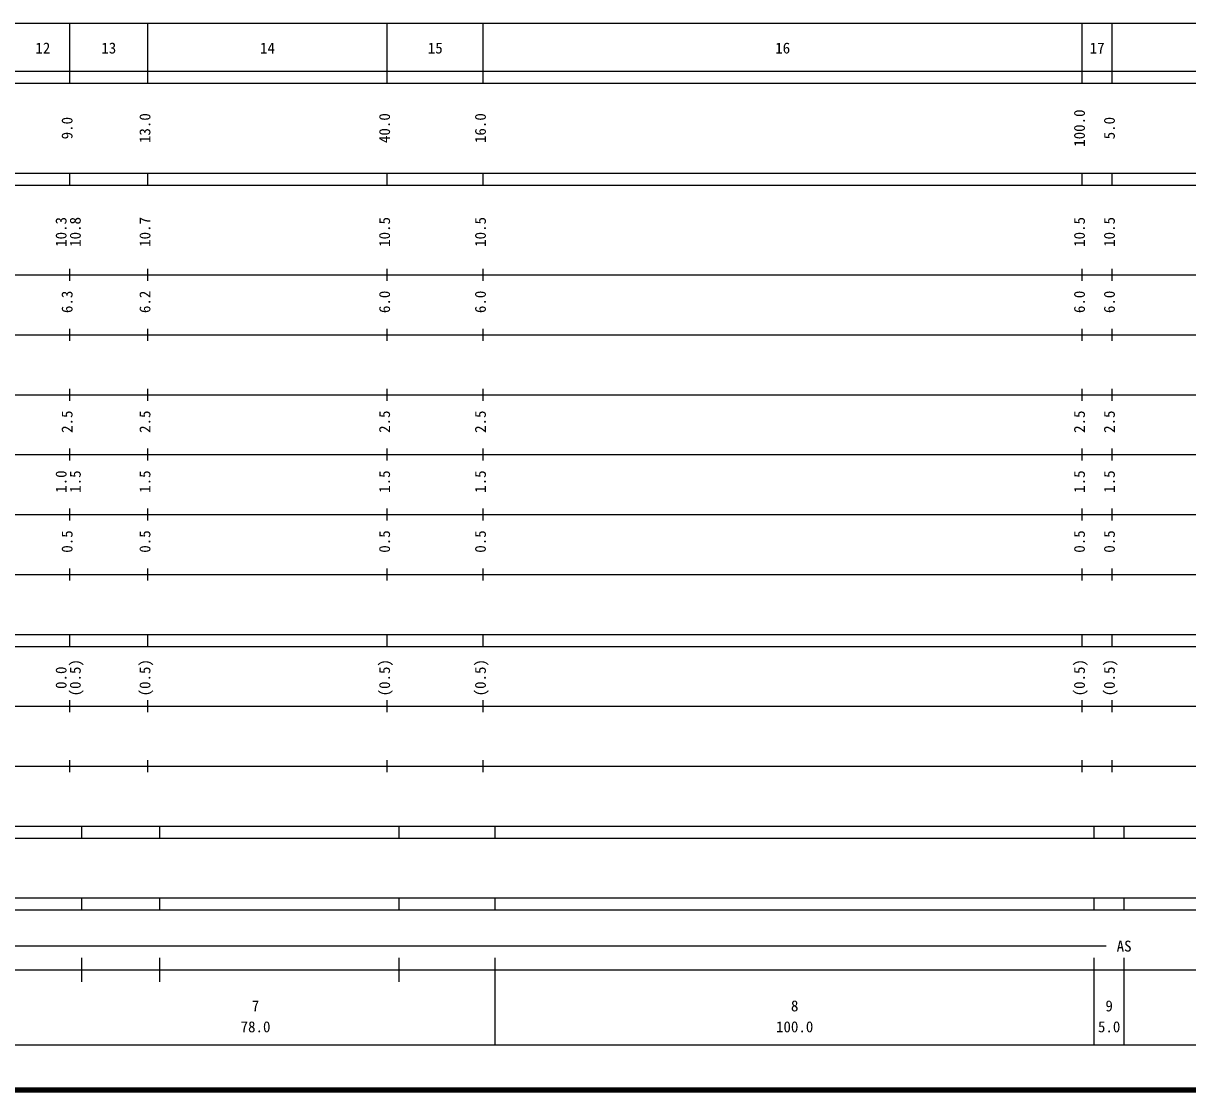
# Model space of a CAD drawing. Units: millimetres on the paper, enlarged 1000 times. Extents: x -1282 to 680000, y 1140 to 380000.
# Drawn here: x 291232 to 485616, y 20000 to 198000 of the extents above; entities that cross this region are included whole.
import ezdxf
from ezdxf.enums import TextEntityAlignment as Align

# ---------------------------------------------------------------- set-up
doc = ezdxf.new("R2010")
doc.units = ezdxf.units.MM
doc.header["$LTSCALE"] = 1000
doc.layers.add('M-TTL', color=2, linetype='Continuous', lineweight=140)
doc.layers.add('M-TTL-BAND', color=7, linetype='Continuous', lineweight=25)
doc.styles.add('ＭＳ ゴシック', font='')
doc.styles.get('ＭＳ ゴシック').set_extended_font_data('MS Gothic')

msp = doc.modelspace()

# ---------------------------------------------------------------- linework, layer by layer
at = {"layer": 'M-TTL'}
msp.add_line((40000, 20000), (680000, 20000), dxfattribs=at)
at = {"layer": 'M-TTL-BAND'}
for p, q in [((68000, 198000), (579000, 198000)), ((299000, 188000), (299000, 198000)), ((312000, 188000), (312000, 198000)), ((352000, 188000), (352000, 198000)), ((368000, 188000), (368000, 198000)), ((468000, 188000), (468000, 198000)), ((473000, 188000), (473000, 198000)), ((40000, 190000), (579000, 190000)), ((40000, 188000), (579000, 188000)), ((40000, 173000), (579000, 173000)), ((299000, 171000), (299000, 173000)), ((312000, 171000), (312000, 173000)), ((352000, 171000), (352000, 173000)), ((368000, 171000), (368000, 173000)), ((468000, 171000), (468000, 173000)), ((473000, 171000), (473000, 173000)), ((40000, 171000), (579000, 171000)), ((40000, 156000), (579000, 156000)), ((299000, 155000), (299000, 157000)), ((312000, 155000), (312000, 157000)), ((352000, 155000), (352000, 157000)), ((368000, 155000), (368000, 157000)), ((468000, 155000), (468000, 157000)), ((473000, 155000), (473000, 157000)), ((46000, 146000), (579000, 146000)), ((299000, 145000), (299000, 147000)), ((312000, 145000), (312000, 147000)), ((352000, 145000), (352000, 147000)), ((368000, 145000), (368000, 147000)), ((468000, 145000), (468000, 147000)), ((473000, 145000), (473000, 147000)), ((299000, 135000), (299000, 137000)), ((312000, 135000), (312000, 137000)), ((352000, 135000), (352000, 137000)), ((368000, 135000), (368000, 137000)), ((468000, 135000), (468000, 137000)), ((473000, 135000), (473000, 137000)), ((52000, 136000), (579000, 136000)), ((299000, 125000), (299000, 127000)), ((312000, 125000), (312000, 127000)), ((352000, 125000), (352000, 127000)), ((368000, 125000), (368000, 127000)), ((468000, 125000), (468000, 127000)), ((473000, 125000), (473000, 127000)), ((46000, 126000), (579000, 126000)), ((299000, 115000), (299000, 117000)), ((312000, 115000), (312000, 117000)), ((352000, 115000), (352000, 117000)), ((368000, 115000), (368000, 117000)), ((468000, 115000), (468000, 117000)), ((473000, 115000), (473000, 117000)), ((52000, 116000), (579000, 116000)), ((299000, 105000), (299000, 107000)), ((312000, 105000), (312000, 107000)), ((352000, 105000), (352000, 107000)), ((368000, 105000), (368000, 107000)), ((468000, 105000), (468000, 107000)), ((473000, 105000), (473000, 107000)), ((46000, 106000), (579000, 106000)), ((40000, 96000), (579000, 96000)), ((299000, 94000), (299000, 96000)), ((312000, 94000), (312000, 96000)), ((352000, 94000), (352000, 96000)), ((368000, 94000), (368000, 96000)), ((468000, 94000), (468000, 96000)), ((473000, 94000), (473000, 96000)), ((40000, 94000), (579000, 94000)), ((49000, 84000), (579000, 84000)), ((299000, 83000), (299000, 85000)), ((312000, 83000), (312000, 85000)), ((352000, 83000), (352000, 85000)), ((368000, 83000), (368000, 85000)), ((468000, 83000), (468000, 85000)), ((473000, 83000), (473000, 85000)), ((40000, 74000), (579000, 74000)), ((299000, 73000), (299000, 75000)), ((312000, 73000), (312000, 75000)), ((352000, 73000), (352000, 75000)), ((368000, 73000), (368000, 75000)), ((468000, 73000), (468000, 75000)), ((473000, 73000), (473000, 75000)), ((40000, 64000), (579000, 64000)), ((301000, 62000), (301000, 64000)), ((314000, 62000), (314000, 64000)), ((354000, 62000), (354000, 64000)), ((370000, 62000), (370000, 64000)), ((470000, 62000), (470000, 64000)), ((475000, 62000), (475000, 64000)), ((40000, 62000), (579000, 62000)), ((40000, 52000), (579000, 52000)), ((301000, 50000), (301000, 52000)), ((314000, 50000), (314000, 52000)), ((354000, 50000), (354000, 52000)), ((370000, 50000), (370000, 52000)), ((470000, 50000), (470000, 52000)), ((475000, 50000), (475000, 52000)), ((40000, 50000), (579000, 50000)), ((71000, 44000), (472000, 44000)), ((301000, 38000), (301000, 42000)), ((314000, 38000), (314000, 42000)), ((354000, 38000), (354000, 42000)), ((370000, 27500), (370000, 42000)), ((470000, 27500), (470000, 42000)), ((475000, 27500), (475000, 42000)), ((40000, 40000), (579000, 40000)), ((68000, 27500), (579000, 27500))]:
    msp.add_line(p, q, dxfattribs=at)

# ---------------------------------------------------------------- texts
at = {"layer": 'M-TTL-BAND', "style": 'ＭＳ ゴシック'}
for s, p in [('12', (294500, 192405)), ('13', (305500, 192405)), ('14', (332000, 192405)), ('15', (360000, 192405)), ('16', (418000, 192405)), ('17', (470500, 192405)), ('AS', (475000, 42500)), ('7', (330000, 32523)), ('8', (420000, 32523)), ('9', (472500, 32523)), ('78.0', (330000, 29033)), ('100.0', (420000, 29033)), ('5.0', (472500, 29033))]:
    msp.add_text(s, height=1833, dxfattribs=at).set_placement(p, align=Align.BOTTOM_CENTER)
for s, p in [('13.0', (313000, 180500)), ('40.0', (353000, 180500)), ('16.0', (369000, 180500)), ('100.0', (469000, 180500)), ('9.0', (300000, 180500)), ('5.0', (474000, 180500)), ('10.3', (299000, 163174)), ('10.8', (301370, 163174)), ('10.7', (313000, 163174)), ('10.5', (353000, 163174)), ('10.5', (369000, 163174)), ('10.5', (469000, 163174)), ('10.5', (474000, 163174)), ('6.3', (300000, 151500)), ('6.2', (313000, 151500)), ('6.0', (353000, 151500)), ('6.0', (369000, 151500)), ('6.0', (469000, 151500)), ('6.0', (474000, 151500)), ('2.5', (300000, 131500)), ('2.5', (313000, 131500)), ('2.5', (353000, 131500)), ('2.5', (369000, 131500)), ('2.5', (469000, 131500)), ('2.5', (474000, 131500)), ('1.0', (299000, 121500)), ('1.5', (301370, 121500)), ('1.5', (313000, 121500)), ('1.5', (353000, 121500)), ('1.5', (369000, 121500)), ('1.5', (469000, 121500)), ('1.5', (474000, 121500)), ('0.5', (300000, 111500)), ('0.5', (313000, 111500)), ('0.5', (353000, 111500)), ('0.5', (369000, 111500)), ('0.5', (469000, 111500)), ('0.5', (474000, 111500)), ('(0.5)', (301370, 88764)), ('(0.5)', (313000, 88764)), ('(0.5)', (353000, 88764)), ('(0.5)', (369000, 88764)), ('(0.5)', (469000, 88764)), ('(0.5)', (474000, 88764)), ('0.0', (299000, 88764))]:
    msp.add_text(s, height=1833, rotation=90, dxfattribs=at).set_placement(p, align=Align.BOTTOM_CENTER)

doc.saveas('drawing.dxf')
